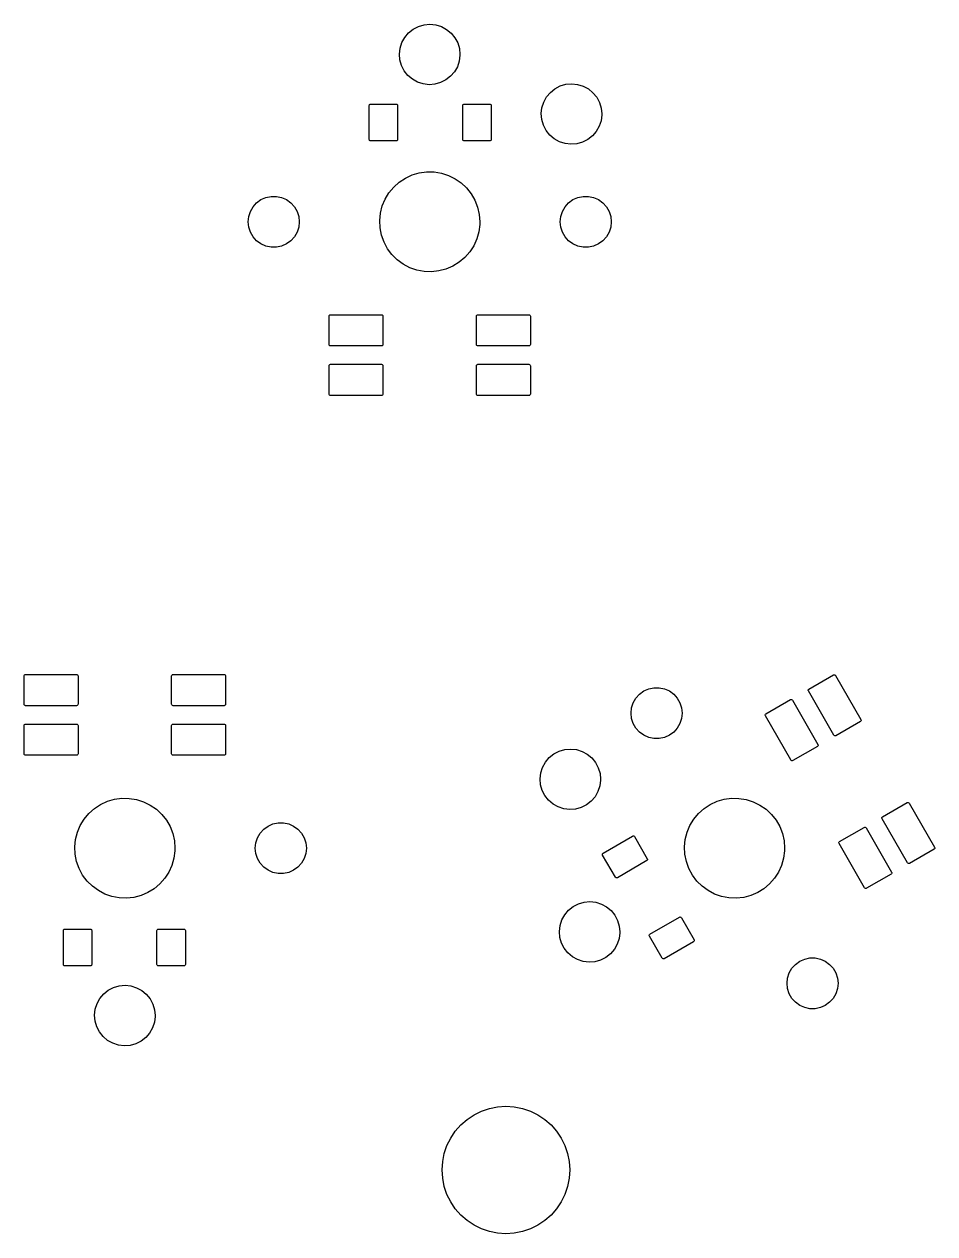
# Model space of a CAD drawing. Extents: x 192 to 316, y -163 to -63.
# Drawn here: x 284.2 to 316.31, y -162.68 to -120.03 of the extents above; entities that cross this region are included whole.
import ezdxf

# ---------------------------------------------------------------- set-up
doc = ezdxf.new("R2010")
doc.units = 0
doc.layers.add('BLACK', color=7, linetype='CONTINUOUS')

msp = doc.modelspace()

# ---------------------------------------------------------------- linework, layer by layer
at = {"layer": 'BLACK', "linetype": 'CONTINUOUS'}
for p, q in [((297.754, -120.338), (297.916, -120.208)), ((297.916, -120.208), (298.101, -120.112)), ((298.101, -120.112), (298.3, -120.053)), ((298.3, -120.053), (298.507, -120.034)), ((298.507, -120.034), (298.714, -120.056)), ((298.714, -120.056), (298.913, -120.117)), ((298.913, -120.117), (299.096, -120.216)), ((299.096, -120.216), (299.256, -120.349)), ((297.457, -120.878), (297.52, -120.68)), ((297.52, -120.68), (297.62, -120.498)), ((297.62, -120.498), (297.754, -120.338)), ((299.256, -120.349), (299.388, -120.51)), ((299.388, -120.51), (299.486, -120.694)), ((297.434, -121.085), (297.457, -120.878)), ((297.452, -121.292), (297.434, -121.085)), ((299.486, -120.694), (299.546, -120.893)), ((299.546, -120.893), (299.566, -121.1)), ((299.566, -121.1), (299.566, -121.13)), ((297.509, -121.492), (297.452, -121.292)), ((297.604, -121.677), (297.509, -121.492)), ((299.474, -121.534), (299.371, -121.714)), ((299.54, -121.336), (299.474, -121.534)), ((299.566, -121.13), (299.54, -121.336)), ((297.733, -121.841), (297.604, -121.677)), ((297.892, -121.975), (297.733, -121.841)), ((299.235, -121.872), (299.071, -122)), ((299.371, -121.714), (299.235, -121.872)), ((298.073, -122.077), (297.892, -121.975)), ((298.271, -122.141), (298.073, -122.077)), ((298.478, -122.166), (298.271, -122.141)), ((298.685, -122.15), (298.478, -122.166)), ((298.885, -122.094), (298.685, -122.15)), ((299.071, -122), (298.885, -122.094)), ((302.754, -122.438), (302.916, -122.308)), ((302.916, -122.308), (303.101, -122.212)), ((303.101, -122.212), (303.3, -122.153)), ((303.3, -122.153), (303.507, -122.134)), ((303.507, -122.134), (303.714, -122.156)), ((303.714, -122.156), (303.913, -122.217)), ((303.913, -122.217), (304.096, -122.316)), ((304.096, -122.316), (304.256, -122.449)), ((302.457, -122.978), (302.52, -122.78)), ((302.52, -122.78), (302.62, -122.598)), ((302.62, -122.598), (302.754, -122.438)), ((304.256, -122.449), (304.388, -122.61)), ((304.388, -122.61), (304.486, -122.794)), ((304.486, -122.794), (304.546, -122.993)), ((296.367, -122.9), (296.371, -122.881)), ((296.367, -124.1), (296.367, -122.9)), ((296.371, -122.881), (296.382, -122.865)), ((296.382, -122.865), (296.398, -122.854)), ((296.398, -122.854), (296.417, -122.85)), ((296.417, -122.85), (297.317, -122.85)), ((297.317, -122.85), (297.337, -122.854)), ((297.337, -122.854), (297.353, -122.865)), ((297.353, -122.865), (297.364, -122.881)), ((297.364, -122.881), (297.367, -122.9)), ((297.367, -122.9), (297.367, -124.1)), ((299.667, -122.9), (299.671, -122.881)), ((299.667, -124.1), (299.667, -122.9)), ((299.671, -122.881), (299.682, -122.865)), ((299.682, -122.865), (299.698, -122.854)), ((299.698, -122.854), (299.717, -122.85)), ((299.717, -122.85), (300.617, -122.85)), ((300.617, -122.85), (300.637, -122.854)), ((300.637, -122.854), (300.653, -122.865)), ((300.653, -122.865), (300.664, -122.881)), ((300.664, -122.881), (300.667, -122.9)), ((300.667, -122.9), (300.667, -124.1)), ((302.434, -123.185), (302.457, -122.978)), ((302.452, -123.392), (302.434, -123.185)), ((304.566, -123.23), (304.54, -123.436)), ((304.546, -122.993), (304.566, -123.2)), ((304.566, -123.2), (304.566, -123.23)), ((302.509, -123.592), (302.452, -123.392)), ((302.604, -123.777), (302.509, -123.592)), ((304.474, -123.634), (304.371, -123.814)), ((304.54, -123.436), (304.474, -123.634)), ((302.733, -123.941), (302.604, -123.777)), ((302.892, -124.075), (302.733, -123.941)), ((303.073, -124.177), (302.892, -124.075)), ((304.235, -123.972), (304.071, -124.1)), ((304.371, -123.814), (304.235, -123.972)), ((296.371, -124.119), (296.367, -124.1)), ((296.382, -124.135), (296.371, -124.119)), ((296.398, -124.146), (296.382, -124.135)), ((296.417, -124.15), (296.398, -124.146)), ((297.317, -124.15), (296.417, -124.15)), ((297.337, -124.146), (297.317, -124.15)), ((297.353, -124.135), (297.337, -124.146)), ((297.364, -124.119), (297.353, -124.135)), ((297.367, -124.1), (297.364, -124.119)), ((299.671, -124.119), (299.667, -124.1)), ((299.682, -124.135), (299.671, -124.119)), ((299.698, -124.146), (299.682, -124.135)), ((299.717, -124.15), (299.698, -124.146)), ((300.617, -124.15), (299.717, -124.15)), ((300.637, -124.146), (300.617, -124.15)), ((300.653, -124.135), (300.637, -124.146)), ((300.664, -124.119), (300.653, -124.135)), ((300.667, -124.1), (300.664, -124.119)), ((303.271, -124.241), (303.073, -124.177)), ((303.478, -124.266), (303.271, -124.241)), ((303.685, -124.25), (303.478, -124.266)), ((303.885, -124.194), (303.685, -124.25)), ((304.071, -124.1), (303.885, -124.194)), ((297.645, -125.457), (297.882, -125.347)), ((297.882, -125.347), (298.133, -125.274)), ((298.133, -125.274), (298.392, -125.239)), ((298.392, -125.239), (298.654, -125.242)), ((298.654, -125.242), (298.912, -125.284)), ((298.912, -125.284), (299.161, -125.364)), ((299.161, -125.364), (299.396, -125.48)), ((297.063, -125.975), (297.231, -125.774)), ((297.231, -125.774), (297.426, -125.6)), ((297.426, -125.6), (297.645, -125.457)), ((299.396, -125.48), (299.61, -125.629)), ((299.61, -125.629), (299.801, -125.808)), ((292.397, -126.331), (292.55, -126.22)), ((292.55, -126.22), (292.722, -126.143)), ((292.722, -126.143), (292.906, -126.104)), ((292.906, -126.104), (293.094, -126.104)), ((293.094, -126.104), (293.278, -126.143)), ((293.278, -126.143), (293.45, -126.22)), ((293.45, -126.22), (293.603, -126.331)), ((296.827, -126.44), (296.928, -126.199)), ((296.928, -126.199), (297.063, -125.975)), ((299.801, -125.808), (299.963, -126.013)), ((299.963, -126.013), (300.093, -126.24)), ((303.397, -126.331), (303.55, -126.22)), ((303.55, -126.22), (303.722, -126.143)), ((303.722, -126.143), (303.906, -126.104)), ((303.906, -126.104), (304.094, -126.104)), ((304.094, -126.104), (304.278, -126.143)), ((304.278, -126.143), (304.45, -126.22)), ((304.45, -126.22), (304.603, -126.331)), ((292.119, -126.813), (292.177, -126.634)), ((292.177, -126.634), (292.271, -126.47)), ((292.271, -126.47), (292.397, -126.331)), ((293.603, -126.331), (293.729, -126.47)), ((293.729, -126.47), (293.823, -126.634)), ((293.823, -126.634), (293.881, -126.813)), ((296.762, -126.694), (296.827, -126.44)), ((300.093, -126.24), (300.187, -126.484)), ((300.187, -126.484), (300.245, -126.739)), ((303.119, -126.813), (303.177, -126.634)), ((303.177, -126.634), (303.271, -126.47)), ((303.271, -126.47), (303.397, -126.331)), ((304.603, -126.331), (304.729, -126.47)), ((304.729, -126.47), (304.823, -126.634)), ((304.823, -126.634), (304.881, -126.813)), ((292.099, -127), (292.119, -126.813)), ((292.119, -127.187), (292.099, -127)), ((293.881, -126.813), (293.901, -127)), ((293.901, -127), (293.881, -127.187)), ((296.736, -126.954), (296.762, -126.694)), ((296.749, -127.215), (296.736, -126.954)), ((300.245, -126.739), (300.264, -127)), ((300.264, -127), (300.262, -127.092)), ((303.099, -127), (303.119, -126.813)), ((303.119, -127.187), (303.099, -127)), ((304.881, -126.813), (304.901, -127)), ((304.901, -127), (304.881, -127.187)), ((292.177, -127.366), (292.119, -127.187)), ((292.271, -127.53), (292.177, -127.366)), ((293.823, -127.366), (293.729, -127.53)), ((293.881, -127.187), (293.823, -127.366)), ((296.8, -127.472), (296.749, -127.215)), ((296.888, -127.718), (296.8, -127.472)), ((300.229, -127.352), (300.158, -127.603)), ((300.262, -127.092), (300.229, -127.352)), ((303.177, -127.366), (303.119, -127.187)), ((303.271, -127.53), (303.177, -127.366)), ((304.823, -127.366), (304.729, -127.53)), ((304.881, -127.187), (304.823, -127.366)), ((292.397, -127.669), (292.271, -127.53)), ((292.55, -127.78), (292.397, -127.669)), ((292.722, -127.857), (292.55, -127.78)), ((292.906, -127.896), (292.722, -127.857)), ((293.094, -127.896), (292.906, -127.896)), ((293.278, -127.857), (293.094, -127.896)), ((293.45, -127.78), (293.278, -127.857)), ((293.603, -127.669), (293.45, -127.78)), ((293.729, -127.53), (293.603, -127.669)), ((297.012, -127.948), (296.888, -127.718)), ((300.051, -127.842), (299.909, -128.062)), ((300.158, -127.603), (300.051, -127.842)), ((303.397, -127.669), (303.271, -127.53)), ((303.55, -127.78), (303.397, -127.669)), ((303.722, -127.857), (303.55, -127.78)), ((303.906, -127.896), (303.722, -127.857)), ((304.094, -127.896), (303.906, -127.896)), ((304.278, -127.857), (304.094, -127.896)), ((304.45, -127.78), (304.278, -127.857)), ((304.603, -127.669), (304.45, -127.78)), ((304.729, -127.53), (304.603, -127.669)), ((297.168, -128.158), (297.012, -127.948)), ((297.354, -128.342), (297.168, -128.158)), ((297.565, -128.496), (297.354, -128.342)), ((299.737, -128.259), (299.537, -128.428)), ((299.909, -128.062), (299.737, -128.259)), ((297.796, -128.618), (297.565, -128.496)), ((298.043, -128.704), (297.796, -128.618)), ((298.3, -128.753), (298.043, -128.704)), ((298.562, -128.763), (298.3, -128.753)), ((298.822, -128.735), (298.562, -128.763)), ((299.074, -128.668), (298.822, -128.735)), ((299.315, -128.565), (299.074, -128.668)), ((299.537, -128.428), (299.315, -128.565)), ((294.95, -130.325), (294.954, -130.306)), ((294.95, -131.325), (294.95, -130.325)), ((294.954, -130.306), (294.965, -130.29)), ((294.965, -130.29), (294.981, -130.279)), ((294.981, -130.279), (295, -130.275)), ((295, -130.275), (296.8, -130.275)), ((296.8, -130.275), (296.819, -130.279)), ((296.819, -130.279), (296.835, -130.29)), ((296.835, -130.29), (296.846, -130.306)), ((296.846, -130.306), (296.85, -130.325)), ((296.85, -130.325), (296.85, -131.325)), ((300.15, -130.325), (300.154, -130.306)), ((300.15, -131.325), (300.15, -130.325)), ((300.154, -130.306), (300.165, -130.29)), ((300.165, -130.29), (300.181, -130.279)), ((300.181, -130.279), (300.2, -130.275)), ((300.2, -130.275), (302, -130.275)), ((302, -130.275), (302.019, -130.279)), ((302.019, -130.279), (302.035, -130.29)), ((302.035, -130.29), (302.046, -130.306)), ((302.046, -130.306), (302.05, -130.325)), ((302.05, -130.325), (302.05, -131.325)), ((294.954, -131.344), (294.95, -131.325)), ((296.85, -131.325), (296.846, -131.344)), ((300.154, -131.344), (300.15, -131.325)), ((302.05, -131.325), (302.046, -131.344)), ((294.965, -131.36), (294.954, -131.344)), ((294.981, -131.371), (294.965, -131.36)), ((295, -131.375), (294.981, -131.371)), ((296.8, -131.375), (295, -131.375)), ((296.819, -131.371), (296.8, -131.375)), ((296.835, -131.36), (296.819, -131.371)), ((296.846, -131.344), (296.835, -131.36)), ((300.165, -131.36), (300.154, -131.344)), ((300.181, -131.371), (300.165, -131.36)), ((300.2, -131.375), (300.181, -131.371)), ((302, -131.375), (300.2, -131.375)), ((302.019, -131.371), (302, -131.375)), ((302.035, -131.36), (302.019, -131.371)), ((302.046, -131.344), (302.035, -131.36)), ((294.95, -132.075), (294.954, -132.056)), ((294.95, -133.075), (294.95, -132.075)), ((294.954, -132.056), (294.965, -132.04)), ((294.965, -132.04), (294.981, -132.029)), ((294.981, -132.029), (295, -132.025)), ((295, -132.025), (296.8, -132.025)), ((296.8, -132.025), (296.819, -132.029)), ((296.819, -132.029), (296.835, -132.04)), ((296.835, -132.04), (296.846, -132.056)), ((296.846, -132.056), (296.85, -132.075)), ((296.85, -132.075), (296.85, -133.075)), ((300.15, -132.075), (300.154, -132.056)), ((300.15, -133.075), (300.15, -132.075)), ((300.154, -132.056), (300.165, -132.04)), ((300.165, -132.04), (300.181, -132.029)), ((300.181, -132.029), (300.2, -132.025)), ((300.2, -132.025), (302, -132.025)), ((302, -132.025), (302.019, -132.029)), ((302.019, -132.029), (302.035, -132.04)), ((302.035, -132.04), (302.046, -132.056)), ((302.046, -132.056), (302.05, -132.075)), ((302.05, -132.075), (302.05, -133.075)), ((294.954, -133.094), (294.95, -133.075)), ((294.965, -133.11), (294.954, -133.094)), ((294.981, -133.121), (294.965, -133.11)), ((295, -133.125), (294.981, -133.121)), ((296.8, -133.125), (295, -133.125)), ((296.819, -133.121), (296.8, -133.125)), ((296.835, -133.11), (296.819, -133.121)), ((296.846, -133.094), (296.835, -133.11)), ((296.85, -133.075), (296.846, -133.094)), ((300.154, -133.094), (300.15, -133.075)), ((300.165, -133.11), (300.154, -133.094)), ((300.181, -133.121), (300.165, -133.11)), ((300.2, -133.125), (300.181, -133.121)), ((302, -133.125), (300.2, -133.125)), ((302.019, -133.121), (302, -133.125)), ((302.035, -133.11), (302.019, -133.121)), ((302.046, -133.094), (302.035, -133.11)), ((302.05, -133.075), (302.046, -133.094)), ((284.2, -143.009), (284.204, -142.99)), ((284.2, -144.009), (284.2, -143.009)), ((284.204, -142.99), (284.215, -142.974)), ((284.215, -142.974), (284.231, -142.963)), ((284.231, -142.963), (284.25, -142.959)), ((284.25, -142.959), (286.05, -142.959)), ((286.05, -142.959), (286.069, -142.963)), ((286.069, -142.963), (286.085, -142.974)), ((286.085, -142.974), (286.096, -142.99)), ((286.096, -142.99), (286.1, -143.009)), ((286.1, -143.009), (286.1, -144.009)), ((289.4, -143.009), (289.404, -142.99)), ((289.4, -144.009), (289.4, -143.009)), ((289.404, -142.99), (289.415, -142.974)), ((289.415, -142.974), (289.431, -142.963)), ((289.431, -142.963), (289.45, -142.959)), ((289.45, -142.959), (291.25, -142.959)), ((291.25, -142.959), (291.269, -142.963)), ((291.269, -142.963), (291.285, -142.974)), ((291.285, -142.974), (291.296, -142.99)), ((291.296, -142.99), (291.3, -143.009)), ((291.3, -143.009), (291.3, -144.009)), ((311.87, -143.472), (312.736, -142.972)), ((312.736, -142.972), (312.755, -142.966)), ((312.755, -142.966), (312.774, -142.967)), ((312.774, -142.967), (312.792, -142.976)), ((312.792, -142.976), (312.804, -142.991)), ((312.804, -142.991), (313.704, -144.549)), ((305.771, -143.791), (305.897, -143.651)), ((305.897, -143.651), (306.05, -143.541)), ((306.05, -143.541), (306.222, -143.464)), ((306.222, -143.464), (306.406, -143.425)), ((306.406, -143.425), (306.594, -143.425)), ((306.594, -143.425), (306.778, -143.464)), ((306.778, -143.464), (306.95, -143.541)), ((306.95, -143.541), (307.103, -143.651)), ((307.103, -143.651), (307.229, -143.791)), ((311.846, -143.522), (311.847, -143.503)), ((311.852, -143.541), (311.846, -143.522)), ((311.847, -143.503), (311.855, -143.485)), ((312.752, -145.099), (311.852, -143.541)), ((311.855, -143.485), (311.87, -143.472)), ((284.204, -144.028), (284.2, -144.009)), ((284.215, -144.044), (284.204, -144.028)), ((284.231, -144.055), (284.215, -144.044)), ((284.25, -144.059), (284.231, -144.055)), ((286.05, -144.059), (284.25, -144.059)), ((286.069, -144.055), (286.05, -144.059)), ((286.085, -144.044), (286.069, -144.055)), ((286.096, -144.028), (286.085, -144.044)), ((286.1, -144.009), (286.096, -144.028)), ((289.404, -144.028), (289.4, -144.009)), ((289.415, -144.044), (289.404, -144.028)), ((289.431, -144.055), (289.415, -144.044)), ((289.45, -144.059), (289.431, -144.055)), ((291.25, -144.059), (289.45, -144.059)), ((291.269, -144.055), (291.25, -144.059)), ((291.285, -144.044), (291.269, -144.055)), ((291.296, -144.028), (291.285, -144.044)), ((291.3, -144.009), (291.296, -144.028)), ((305.599, -144.321), (305.619, -144.134)), ((305.619, -144.134), (305.677, -143.955)), ((305.677, -143.955), (305.771, -143.791)), ((307.229, -143.791), (307.323, -143.955)), ((307.323, -143.955), (307.381, -144.134)), ((307.381, -144.134), (307.401, -144.321)), ((310.355, -144.347), (311.221, -143.847)), ((311.221, -143.847), (311.239, -143.841)), ((311.239, -143.841), (311.259, -143.842)), ((311.259, -143.842), (311.276, -143.851)), ((311.276, -143.851), (311.289, -143.866)), ((311.289, -143.866), (312.189, -145.424)), ((305.619, -144.508), (305.599, -144.321)), ((305.677, -144.687), (305.619, -144.508)), ((307.381, -144.508), (307.323, -144.687)), ((307.401, -144.321), (307.381, -144.508)), ((310.33, -144.397), (310.331, -144.378)), ((310.336, -144.416), (310.33, -144.397)), ((310.331, -144.378), (310.34, -144.36)), ((311.236, -145.974), (310.336, -144.416)), ((310.34, -144.36), (310.355, -144.347)), ((313.704, -144.549), (313.711, -144.568)), ((284.2, -144.759), (284.204, -144.74)), ((284.2, -145.759), (284.2, -144.759)), ((284.204, -144.74), (284.215, -144.724)), ((284.215, -144.724), (284.231, -144.713)), ((284.231, -144.713), (284.25, -144.709)), ((284.25, -144.709), (286.05, -144.709)), ((286.05, -144.709), (286.069, -144.713)), ((286.069, -144.713), (286.085, -144.724)), ((286.085, -144.724), (286.096, -144.74)), ((286.096, -144.74), (286.1, -144.759)), ((286.1, -144.759), (286.1, -145.759)), ((289.4, -144.759), (289.404, -144.74)), ((289.4, -145.759), (289.4, -144.759)), ((289.404, -144.74), (289.415, -144.724)), ((289.415, -144.724), (289.431, -144.713)), ((289.431, -144.713), (289.45, -144.709)), ((289.45, -144.709), (291.25, -144.709)), ((291.25, -144.709), (291.269, -144.713)), ((291.269, -144.713), (291.285, -144.724)), ((291.285, -144.724), (291.296, -144.74)), ((291.296, -144.74), (291.3, -144.759)), ((291.3, -144.759), (291.3, -145.759)), ((305.771, -144.85), (305.677, -144.687)), ((305.897, -144.99), (305.771, -144.85)), ((307.229, -144.85), (307.103, -144.99)), ((307.323, -144.687), (307.229, -144.85)), ((313.686, -144.618), (312.82, -145.118)), ((313.701, -144.605), (313.686, -144.618)), ((313.709, -144.587), (313.701, -144.605)), ((313.711, -144.568), (313.709, -144.587)), ((306.05, -145.101), (305.897, -144.99)), ((306.222, -145.178), (306.05, -145.101)), ((306.406, -145.217), (306.222, -145.178)), ((306.594, -145.217), (306.406, -145.217)), ((306.778, -145.178), (306.594, -145.217)), ((306.95, -145.101), (306.778, -145.178)), ((307.103, -144.99), (306.95, -145.101)), ((312.765, -145.114), (312.752, -145.099)), ((312.782, -145.123), (312.765, -145.114)), ((312.802, -145.124), (312.782, -145.123)), ((312.82, -145.118), (312.802, -145.124)), ((284.204, -145.778), (284.2, -145.759)), ((284.215, -145.794), (284.204, -145.778)), ((284.231, -145.805), (284.215, -145.794)), ((284.25, -145.809), (284.231, -145.805)), ((286.05, -145.809), (284.25, -145.809)), ((286.069, -145.805), (286.05, -145.809)), ((286.085, -145.794), (286.069, -145.805)), ((286.096, -145.778), (286.085, -145.794)), ((286.1, -145.759), (286.096, -145.778)), ((289.404, -145.778), (289.4, -145.759)), ((289.415, -145.794), (289.404, -145.778)), ((289.431, -145.805), (289.415, -145.794)), ((289.45, -145.809), (289.431, -145.805)), ((291.25, -145.809), (289.45, -145.809)), ((291.269, -145.805), (291.25, -145.809)), ((291.285, -145.794), (291.269, -145.805)), ((291.296, -145.778), (291.285, -145.794)), ((291.3, -145.759), (291.296, -145.778)), ((302.713, -145.892), (302.875, -145.762)), ((302.875, -145.762), (303.06, -145.666)), ((303.06, -145.666), (303.259, -145.607)), ((303.259, -145.607), (303.467, -145.588)), ((303.467, -145.588), (303.673, -145.61)), ((303.673, -145.61), (303.872, -145.671)), ((303.872, -145.671), (304.055, -145.77)), ((304.055, -145.77), (304.216, -145.903)), ((312.171, -145.493), (311.305, -145.993)), ((312.185, -145.48), (312.171, -145.493)), ((312.194, -145.462), (312.185, -145.48)), ((312.189, -145.424), (312.195, -145.443)), ((312.195, -145.443), (312.194, -145.462)), ((302.416, -146.432), (302.479, -146.234)), ((302.479, -146.234), (302.58, -146.052)), ((302.58, -146.052), (302.713, -145.892)), ((304.216, -145.903), (304.347, -146.064)), ((304.347, -146.064), (304.445, -146.248)), ((304.445, -146.248), (304.505, -146.447)), ((311.249, -145.989), (311.236, -145.974)), ((311.267, -145.998), (311.249, -145.989)), ((311.286, -145.999), (311.267, -145.998)), ((311.305, -145.993), (311.286, -145.999)), ((302.393, -146.639), (302.416, -146.432)), ((302.411, -146.846), (302.393, -146.639)), ((304.525, -146.684), (304.499, -146.89)), ((304.505, -146.447), (304.525, -146.654)), ((304.525, -146.654), (304.525, -146.684)), ((302.468, -147.046), (302.411, -146.846)), ((302.563, -147.231), (302.468, -147.046)), ((304.433, -147.088), (304.33, -147.268)), ((304.499, -146.89), (304.433, -147.088)), ((286.676, -147.684), (286.895, -147.541)), ((286.895, -147.541), (287.132, -147.431)), ((287.132, -147.431), (287.383, -147.358)), ((287.383, -147.358), (287.642, -147.323)), ((287.642, -147.323), (287.904, -147.326)), ((287.904, -147.326), (288.162, -147.368)), ((288.162, -147.368), (288.411, -147.448)), ((288.411, -147.448), (288.646, -147.564)), ((302.692, -147.394), (302.563, -147.231)), ((302.851, -147.529), (302.692, -147.394)), ((303.032, -147.631), (302.851, -147.529)), ((304.194, -147.426), (304.03, -147.554)), ((304.33, -147.268), (304.194, -147.426)), ((308.176, -147.684), (308.395, -147.541)), ((308.395, -147.541), (308.632, -147.431)), ((308.632, -147.431), (308.883, -147.358)), ((308.883, -147.358), (309.142, -147.323)), ((309.142, -147.323), (309.404, -147.326)), ((309.404, -147.326), (309.662, -147.368)), ((309.662, -147.368), (309.911, -147.448)), ((309.911, -147.448), (310.146, -147.564)), ((314.47, -147.976), (315.336, -147.476)), ((315.336, -147.476), (315.355, -147.469)), ((315.355, -147.469), (315.374, -147.471)), ((315.374, -147.471), (315.392, -147.479)), ((315.392, -147.479), (315.404, -147.494)), ((315.404, -147.494), (316.304, -149.053)), ((286.313, -148.059), (286.481, -147.858)), ((286.481, -147.858), (286.676, -147.684)), ((288.646, -147.564), (288.86, -147.713)), ((288.86, -147.713), (289.051, -147.892)), ((289.051, -147.892), (289.213, -148.097)), ((303.23, -147.695), (303.032, -147.631)), ((303.437, -147.72), (303.23, -147.695)), ((303.644, -147.704), (303.437, -147.72)), ((303.845, -147.648), (303.644, -147.704)), ((304.03, -147.554), (303.845, -147.648)), ((307.813, -148.059), (307.981, -147.858)), ((307.981, -147.858), (308.176, -147.684)), ((310.146, -147.564), (310.36, -147.713)), ((310.36, -147.713), (310.551, -147.892)), ((310.551, -147.892), (310.713, -148.097)), ((286.077, -148.524), (286.178, -148.283)), ((286.178, -148.283), (286.313, -148.059)), ((289.213, -148.097), (289.343, -148.324)), ((289.343, -148.324), (289.437, -148.568)), ((292.647, -148.415), (292.8, -148.304)), ((292.8, -148.304), (292.972, -148.227)), ((292.972, -148.227), (293.156, -148.188)), ((293.156, -148.188), (293.344, -148.188)), ((293.344, -148.188), (293.528, -148.227)), ((293.528, -148.227), (293.7, -148.304)), ((293.7, -148.304), (293.853, -148.415)), ((307.577, -148.524), (307.678, -148.283)), ((307.678, -148.283), (307.813, -148.059)), ((310.713, -148.097), (310.843, -148.324)), ((310.843, -148.324), (310.937, -148.568)), ((312.955, -148.851), (313.821, -148.351)), ((313.821, -148.351), (313.839, -148.344)), ((313.839, -148.344), (313.859, -148.346)), ((313.859, -148.346), (313.876, -148.354)), ((313.876, -148.354), (313.889, -148.369)), ((313.889, -148.369), (314.789, -149.928)), ((314.446, -148.025), (314.447, -148.006)), ((314.452, -148.044), (314.446, -148.025)), ((314.447, -148.006), (314.455, -147.988)), ((315.352, -149.603), (314.452, -148.044)), ((314.455, -147.988), (314.47, -147.976)), ((285.986, -149.038), (286.012, -148.778)), ((286.012, -148.778), (286.077, -148.524)), ((289.437, -148.568), (289.495, -148.823)), ((289.495, -148.823), (289.514, -149.084)), ((292.369, -148.897), (292.427, -148.718)), ((292.427, -148.718), (292.521, -148.555)), ((292.521, -148.555), (292.647, -148.415)), ((293.853, -148.415), (293.979, -148.555)), ((293.979, -148.555), (294.073, -148.718)), ((294.073, -148.718), (294.131, -148.897)), ((304.616, -149.257), (305.655, -148.657)), ((305.655, -148.657), (305.673, -148.651)), ((305.673, -148.651), (305.693, -148.652)), ((305.693, -148.652), (305.71, -148.661)), ((305.71, -148.661), (305.723, -148.675)), ((305.723, -148.675), (306.173, -149.455)), ((307.486, -149.038), (307.512, -148.778)), ((307.512, -148.778), (307.577, -148.524)), ((310.937, -148.568), (310.995, -148.823)), ((310.995, -148.823), (311.014, -149.084)), ((285.999, -149.299), (285.986, -149.038)), ((289.512, -149.176), (289.479, -149.436)), ((289.514, -149.084), (289.512, -149.176)), ((292.349, -149.084), (292.369, -148.897)), ((292.369, -149.271), (292.349, -149.084)), ((294.131, -148.897), (294.151, -149.084)), ((294.151, -149.084), (294.131, -149.271)), ((307.499, -149.299), (307.486, -149.038)), ((311.012, -149.176), (310.979, -149.436)), ((311.014, -149.084), (311.012, -149.176)), ((312.93, -148.9), (312.931, -148.881)), ((312.936, -148.919), (312.93, -148.9)), ((312.931, -148.881), (312.94, -148.863)), ((313.836, -150.478), (312.936, -148.919)), ((312.94, -148.863), (312.955, -148.851)), ((316.286, -149.121), (315.42, -149.621)), ((316.301, -149.108), (316.286, -149.121)), ((316.309, -149.091), (316.301, -149.108)), ((316.304, -149.053), (316.311, -149.071)), ((316.311, -149.071), (316.309, -149.091)), ((286.05, -149.556), (285.999, -149.299)), ((286.138, -149.802), (286.05, -149.556)), ((289.479, -149.436), (289.408, -149.688)), ((292.427, -149.451), (292.369, -149.271)), ((292.521, -149.614), (292.427, -149.451)), ((292.647, -149.754), (292.521, -149.614)), ((293.979, -149.614), (293.853, -149.754)), ((294.073, -149.451), (293.979, -149.614)), ((294.131, -149.271), (294.073, -149.451)), ((304.591, -149.307), (304.592, -149.287)), ((304.597, -149.325), (304.591, -149.307)), ((304.592, -149.287), (304.601, -149.27)), ((305.047, -150.105), (304.597, -149.325)), ((304.601, -149.27), (304.616, -149.257)), ((306.155, -149.523), (305.116, -150.123)), ((306.169, -149.51), (306.155, -149.523)), ((306.178, -149.493), (306.169, -149.51)), ((306.173, -149.455), (306.179, -149.473)), ((306.179, -149.473), (306.178, -149.493)), ((307.55, -149.556), (307.499, -149.299)), ((307.638, -149.802), (307.55, -149.556)), ((310.979, -149.436), (310.908, -149.688)), ((315.365, -149.617), (315.352, -149.603)), ((315.382, -149.626), (315.365, -149.617)), ((315.402, -149.627), (315.382, -149.626)), ((315.42, -149.621), (315.402, -149.627)), ((286.262, -150.032), (286.138, -149.802)), ((286.418, -150.242), (286.262, -150.032)), ((289.301, -149.926), (289.159, -150.146)), ((289.408, -149.688), (289.301, -149.926)), ((292.8, -149.864), (292.647, -149.754)), ((292.972, -149.941), (292.8, -149.864)), ((293.156, -149.98), (292.972, -149.941)), ((293.344, -149.98), (293.156, -149.98)), ((293.528, -149.941), (293.344, -149.98)), ((293.7, -149.864), (293.528, -149.941)), ((293.853, -149.754), (293.7, -149.864)), ((305.06, -150.119), (305.047, -150.105)), ((307.762, -150.032), (307.638, -149.802)), ((307.918, -150.242), (307.762, -150.032)), ((310.801, -149.926), (310.659, -150.146)), ((310.908, -149.688), (310.801, -149.926)), ((314.771, -149.996), (313.905, -150.496)), ((314.785, -149.983), (314.771, -149.996)), ((314.794, -149.966), (314.785, -149.983)), ((314.789, -149.928), (314.795, -149.946)), ((314.795, -149.946), (314.794, -149.966)), ((286.604, -150.426), (286.418, -150.242)), ((286.815, -150.58), (286.604, -150.426)), ((288.787, -150.512), (288.565, -150.649)), ((288.987, -150.343), (288.787, -150.512)), ((289.159, -150.146), (288.987, -150.343)), ((305.078, -150.128), (305.06, -150.119)), ((305.097, -150.129), (305.078, -150.128)), ((305.116, -150.123), (305.097, -150.129)), ((308.104, -150.426), (307.918, -150.242)), ((308.315, -150.58), (308.104, -150.426)), ((310.287, -150.512), (310.065, -150.649)), ((310.487, -150.343), (310.287, -150.512)), ((310.659, -150.146), (310.487, -150.343)), ((313.849, -150.492), (313.836, -150.478)), ((313.867, -150.501), (313.849, -150.492)), ((313.886, -150.502), (313.867, -150.501)), ((313.905, -150.496), (313.886, -150.502)), ((287.046, -150.702), (286.815, -150.58)), ((287.293, -150.788), (287.046, -150.702)), ((287.55, -150.837), (287.293, -150.788)), ((287.812, -150.848), (287.55, -150.837)), ((288.072, -150.819), (287.812, -150.848)), ((288.324, -150.752), (288.072, -150.819)), ((288.565, -150.649), (288.324, -150.752)), ((308.546, -150.702), (308.315, -150.58)), ((308.793, -150.788), (308.546, -150.702)), ((309.05, -150.837), (308.793, -150.788)), ((309.312, -150.848), (309.05, -150.837)), ((309.572, -150.819), (309.312, -150.848)), ((309.824, -150.752), (309.572, -150.819)), ((310.065, -150.649), (309.824, -150.752)), ((303.261, -151.432), (303.395, -151.272)), ((303.395, -151.272), (303.557, -151.142)), ((303.557, -151.142), (303.741, -151.046)), ((303.741, -151.046), (303.941, -150.987)), ((303.941, -150.987), (304.148, -150.968)), ((304.148, -150.968), (304.355, -150.99)), ((304.355, -150.99), (304.554, -151.051)), ((304.554, -151.051), (304.737, -151.15)), ((304.737, -151.15), (304.897, -151.283)), ((304.897, -151.283), (305.028, -151.444)), ((303.075, -152.019), (303.098, -151.812)), ((303.098, -151.812), (303.161, -151.614)), ((303.161, -151.614), (303.261, -151.432)), ((305.028, -151.444), (305.126, -151.628)), ((305.126, -151.628), (305.186, -151.827)), ((306.266, -152.115), (307.305, -151.515)), ((307.305, -151.515), (307.323, -151.509)), ((307.323, -151.509), (307.343, -151.51)), ((307.343, -151.51), (307.36, -151.519)), ((307.36, -151.519), (307.373, -151.533)), ((307.373, -151.533), (307.823, -152.313)), ((285.583, -151.984), (285.586, -151.965)), ((285.583, -153.184), (285.583, -151.984)), ((285.586, -151.965), (285.597, -151.949)), ((285.597, -151.949), (285.613, -151.938)), ((285.613, -151.938), (285.633, -151.934)), ((285.633, -151.934), (286.533, -151.934)), ((286.533, -151.934), (286.552, -151.938)), ((286.552, -151.938), (286.568, -151.949)), ((286.568, -151.949), (286.579, -151.965)), ((286.579, -151.965), (286.583, -151.984)), ((286.583, -151.984), (286.583, -153.184)), ((288.883, -151.984), (288.886, -151.965)), ((288.883, -153.184), (288.883, -151.984)), ((288.886, -151.965), (288.897, -151.949)), ((288.897, -151.949), (288.913, -151.938)), ((288.913, -151.938), (288.933, -151.934)), ((288.933, -151.934), (289.833, -151.934)), ((289.833, -151.934), (289.852, -151.938)), ((289.852, -151.938), (289.868, -151.949)), ((289.868, -151.949), (289.879, -151.965)), ((289.879, -151.965), (289.883, -151.984)), ((289.883, -151.984), (289.883, -153.184)), ((303.092, -152.227), (303.075, -152.019)), ((303.149, -152.427), (303.092, -152.227)), ((305.206, -152.064), (305.18, -152.27)), ((305.186, -151.827), (305.206, -152.034)), ((305.206, -152.034), (305.206, -152.064)), ((306.241, -152.165), (306.242, -152.145)), ((306.247, -152.183), (306.241, -152.165)), ((306.242, -152.145), (306.251, -152.128)), ((306.697, -152.963), (306.247, -152.183)), ((306.251, -152.128), (306.266, -152.115)), ((303.244, -152.612), (303.149, -152.427)), ((303.374, -152.775), (303.244, -152.612)), ((305.012, -152.649), (304.876, -152.806)), ((305.114, -152.468), (305.012, -152.649)), ((305.18, -152.27), (305.114, -152.468)), ((307.805, -152.381), (306.766, -152.981)), ((307.819, -152.368), (307.805, -152.381)), ((307.828, -152.351), (307.819, -152.368)), ((307.823, -152.313), (307.829, -152.331)), ((307.829, -152.331), (307.828, -152.351)), ((303.532, -152.909), (303.374, -152.775)), ((303.714, -153.011), (303.532, -152.909)), ((303.912, -153.075), (303.714, -153.011)), ((304.118, -153.1), (303.912, -153.075)), ((304.326, -153.084), (304.118, -153.1)), ((304.526, -153.028), (304.326, -153.084)), ((304.712, -152.934), (304.526, -153.028)), ((304.876, -152.806), (304.712, -152.934)), ((306.71, -152.977), (306.697, -152.963)), ((306.728, -152.986), (306.71, -152.977)), ((306.747, -152.987), (306.728, -152.986)), ((306.766, -152.981), (306.747, -152.987)), ((311.397, -153.178), (311.55, -153.067)), ((311.55, -153.067), (311.722, -152.99)), ((311.722, -152.99), (311.906, -152.951)), ((311.906, -152.951), (312.094, -152.951)), ((312.094, -152.951), (312.278, -152.99)), ((312.278, -152.99), (312.45, -153.067)), ((312.45, -153.067), (312.603, -153.178)), ((285.586, -153.203), (285.583, -153.184)), ((285.597, -153.219), (285.586, -153.203)), ((285.613, -153.23), (285.597, -153.219)), ((285.633, -153.234), (285.613, -153.23)), ((286.533, -153.234), (285.633, -153.234)), ((286.552, -153.23), (286.533, -153.234)), ((286.568, -153.219), (286.552, -153.23)), ((286.579, -153.203), (286.568, -153.219)), ((286.583, -153.184), (286.579, -153.203)), ((288.886, -153.203), (288.883, -153.184)), ((288.897, -153.219), (288.886, -153.203)), ((288.913, -153.23), (288.897, -153.219)), ((288.933, -153.234), (288.913, -153.23)), ((289.833, -153.234), (288.933, -153.234)), ((289.852, -153.23), (289.833, -153.234)), ((289.868, -153.219), (289.852, -153.23)), ((289.879, -153.203), (289.868, -153.219)), ((289.883, -153.184), (289.879, -153.203)), ((311.119, -153.66), (311.177, -153.481)), ((311.177, -153.481), (311.271, -153.318)), ((311.271, -153.318), (311.397, -153.178)), ((312.603, -153.178), (312.729, -153.318)), ((312.729, -153.318), (312.823, -153.481)), ((312.823, -153.481), (312.881, -153.66)), ((287.351, -153.996), (287.55, -153.937)), ((287.55, -153.937), (287.757, -153.918)), ((287.757, -153.918), (287.964, -153.94)), ((287.964, -153.94), (288.163, -154.001)), ((311.099, -153.847), (311.119, -153.66)), ((311.119, -154.035), (311.099, -153.847)), ((312.881, -153.66), (312.901, -153.847)), ((312.901, -153.847), (312.881, -154.035)), ((286.87, -154.382), (287.004, -154.222)), ((287.004, -154.222), (287.166, -154.092)), ((287.166, -154.092), (287.351, -153.996)), ((288.163, -154.001), (288.346, -154.1)), ((288.346, -154.1), (288.506, -154.233)), ((288.506, -154.233), (288.638, -154.394)), ((311.177, -154.214), (311.119, -154.035)), ((311.271, -154.377), (311.177, -154.214)), ((312.823, -154.214), (312.729, -154.377)), ((312.881, -154.035), (312.823, -154.214)), ((286.684, -154.969), (286.707, -154.762)), ((286.707, -154.762), (286.77, -154.564)), ((286.77, -154.564), (286.87, -154.382)), ((288.638, -154.394), (288.736, -154.578)), ((288.736, -154.578), (288.796, -154.777)), ((288.796, -154.777), (288.816, -154.984)), ((311.397, -154.517), (311.271, -154.377)), ((311.55, -154.627), (311.397, -154.517)), ((311.722, -154.704), (311.55, -154.627)), ((311.906, -154.743), (311.722, -154.704)), ((312.094, -154.743), (311.906, -154.743)), ((312.278, -154.704), (312.094, -154.743)), ((312.45, -154.627), (312.278, -154.704)), ((312.603, -154.517), (312.45, -154.627)), ((312.729, -154.377), (312.603, -154.517)), ((286.702, -155.177), (286.684, -154.969)), ((286.759, -155.377), (286.702, -155.177)), ((288.79, -155.22), (288.724, -155.418)), ((288.816, -155.014), (288.79, -155.22)), ((288.816, -154.984), (288.816, -155.014)), ((286.854, -155.562), (286.759, -155.377)), ((286.983, -155.725), (286.854, -155.562)), ((288.621, -155.599), (288.485, -155.756)), ((288.724, -155.418), (288.621, -155.599)), ((287.142, -155.859), (286.983, -155.725)), ((287.323, -155.961), (287.142, -155.859)), ((287.521, -156.025), (287.323, -155.961)), ((287.728, -156.05), (287.521, -156.025)), ((287.935, -156.034), (287.728, -156.05)), ((288.135, -155.978), (287.935, -156.034)), ((288.321, -155.884), (288.135, -155.978)), ((288.485, -155.756), (288.321, -155.884)), ((300.605, -158.255), (300.894, -158.197)), ((300.894, -158.197), (301.188, -158.178)), ((301.188, -158.178), (301.481, -158.197)), ((301.481, -158.197), (301.77, -158.255)), ((299.818, -158.643), (300.062, -158.479)), ((300.062, -158.479), (300.326, -158.349)), ((300.326, -158.349), (300.605, -158.255)), ((301.77, -158.255), (302.049, -158.349)), ((302.049, -158.349), (302.312, -158.479)), ((302.312, -158.479), (302.557, -158.643)), ((299.239, -159.303), (299.402, -159.058)), ((299.402, -159.058), (299.597, -158.837)), ((299.597, -158.837), (299.818, -158.643)), ((302.557, -158.643), (302.778, -158.837)), ((302.778, -158.837), (302.973, -159.058)), ((302.973, -159.058), (303.136, -159.303)), ((299.109, -159.567), (299.239, -159.303)), ((303.136, -159.303), (303.266, -159.567)), ((298.957, -160.134), (299.014, -159.846)), ((299.014, -159.846), (299.109, -159.567)), ((303.266, -159.567), (303.361, -159.846)), ((303.361, -159.846), (303.418, -160.134)), ((298.938, -160.428), (298.957, -160.134)), ((303.418, -160.134), (303.438, -160.428)), ((298.957, -160.722), (298.938, -160.428)), ((299.014, -161.01), (298.957, -160.722)), ((303.418, -160.722), (303.361, -161.01)), ((303.438, -160.428), (303.418, -160.722)), ((299.109, -161.289), (299.014, -161.01)), ((303.361, -161.01), (303.266, -161.289)), ((299.239, -161.553), (299.109, -161.289)), ((299.402, -161.798), (299.239, -161.553)), ((303.136, -161.553), (302.973, -161.798)), ((303.266, -161.289), (303.136, -161.553)), ((299.597, -162.019), (299.402, -161.798)), ((299.818, -162.213), (299.597, -162.019)), ((302.778, -162.019), (302.557, -162.213)), ((302.973, -161.798), (302.778, -162.019)), ((300.062, -162.376), (299.818, -162.213)), ((300.326, -162.507), (300.062, -162.376)), ((302.312, -162.376), (302.049, -162.507)), ((302.557, -162.213), (302.312, -162.376)), ((300.605, -162.601), (300.326, -162.507)), ((300.894, -162.659), (300.605, -162.601)), ((301.188, -162.678), (300.894, -162.659)), ((301.481, -162.659), (301.188, -162.678)), ((301.77, -162.601), (301.481, -162.659)), ((302.049, -162.507), (301.77, -162.601))]:
    msp.add_line(p, q, dxfattribs=at)

doc.saveas('drawing.dxf')
